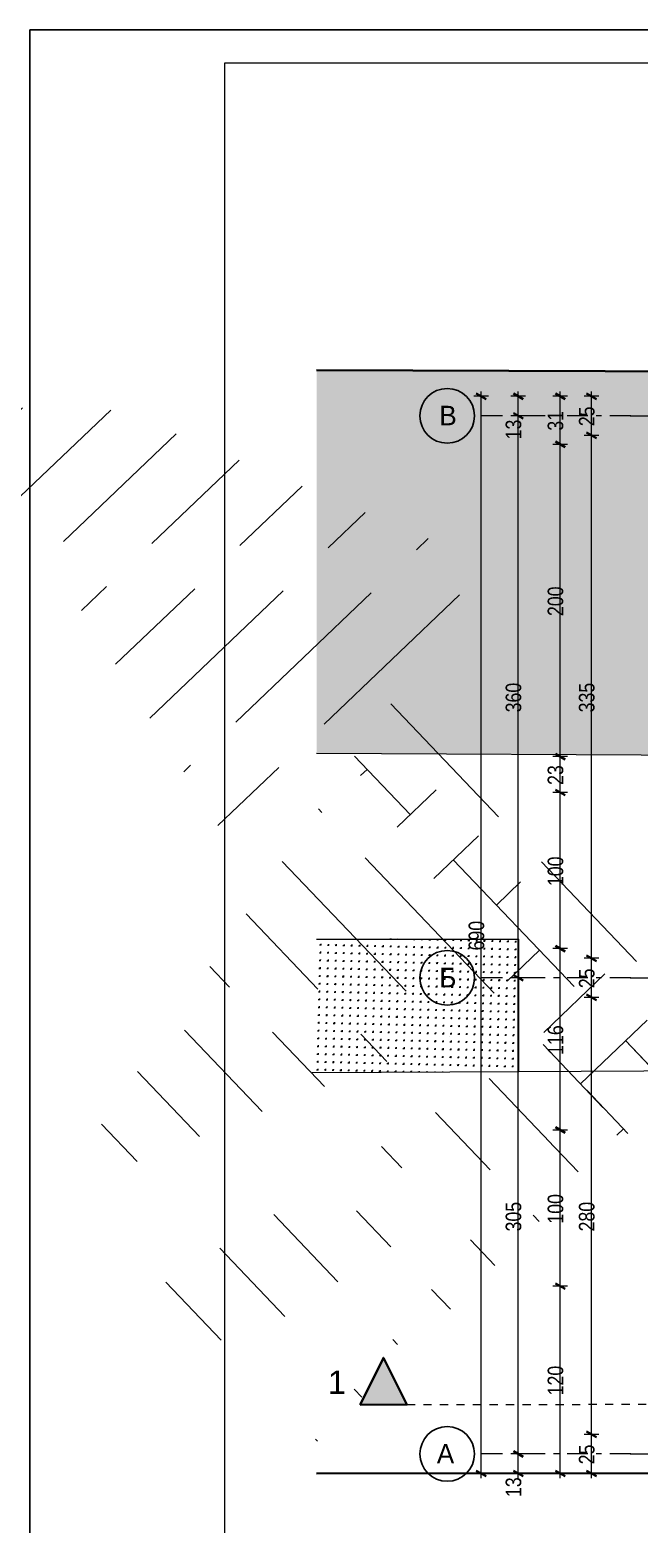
# Model space of a CAD drawing. Extents: x 1230 to 300706, y -1407 to 36108.
# Drawn here: x 56767 to 60671, y 7504 to 17075 of the extents above; entities that cross this region are included whole.
import ezdxf

# ---------------------------------------------------------------- set-up
doc = ezdxf.new("R2010")
doc.units = 0
doc.header["$LTSCALE"] = 5
doc.header["$MEASUREMENT"] = 0
doc.linetypes.add('- Двойно прекъснати линии', pattern=[1093.61107349396, 529.166650772095, -211.666655540466, 141.11111164093, -211.666655540469])
doc.linetypes.add('- Прекъснати линия', pattern=[423.33333333324, 211.66666666662, -211.66666666662])
for name, color, linetype, lineweight in [('1', 255, 'Continuous', 13), ('25', 9, 'Continuous', 35), ('46', 9, 'Continuous', 35), ('7', 7, 'Continuous', 25), ('85', 254, 'Continuous', 20), ('dimenzija', 7, 'Continuous', 13), ('hetch_zelenilo', 72, 'Continuous', 5), ('U-3.2 LINIJA NA PARCELA', 82, 'Continuous', 50), ('U-5.2 ELEMENTI NA SOOBRAKAJNICA', 7, 'Continuous', 9)]:
    doc.layers.add(name, color=color, linetype=linetype, lineweight=lineweight)
for name, color, linetype in [('4 _ - Фрагмент - Чертежи.2D Elements', 7, 'Continuous'), ('7 _ - Основни елементи.2D Elements', 7, 'Continuous'), ('hech plo~nici', 253, 'Continuous')]:
    doc.layers.add(name, color=color, linetype=linetype)
doc.layers.add('45', color=7, linetype='Continuous', lineweight=35, true_color=0x404040)
doc.styles.add('GENERATED_STYLE_3', font='GOTHIC.TTF')
doc.styles.add('GENERATED_STYLE_6', font='Cambria Math.ttf')
pattern_1 = [(90, (0, 0), (-0.03535533905, 0.03535533905), [0.009375000000000001, -0.06133567815]), (45, (0, 0), (-0.03535533905932738, 0.03535533905932738), [0.009375000000000001, -0.040625]), (135, (0, 0), (-0.03535533905932738, -0.03535533905932738), [0.009375000000000001, -0.040625])]

# ---------------------------------------------------------------- blocks, each defined once
blk = doc.blocks.new('A$C7bff3a25')
at = {"layer": 'hech plo~nici'}
h = blk.add_hatch(dxfattribs=at)
h.set_pattern_fill('AR-HBONE', color=256, scale=0.1, angle=45.00000000000001)
h.set_pattern_definition([(90, (-7616202.040000002, -4641434.938929104), (-0.4000000000000001, 0.4000000000000001), [1.2, -0.4]), (180, (-7616202.040000002, -4641434.538929104), (-0.3999999999999999, 0.4), [1.199999999999998, -0.4])])
h.paths.add_polyline_path([(20.28641710244119, 27.12959194462746), (19.69949446246023, 26.51465495582674), (20.49119060393422, 25.76854571513832), (20.57233973033726, 25.69115949142725), (21.15421470534054, 26.30132812447845)])
h.paths.add_polyline_path([(20.14526487314891, 28.86170581240404), (19.32775921375759, 28.00443822636799), (21.06634797435254, 26.3659596843645), (21.14749710075556, 26.28857346065343), (21.95527336280793, 27.13562782574444)])
at = {"layer": 'hetch_zelenilo', "true_color": 0xcaeb98, "transparency": 33554526}
h = blk.add_hatch(dxfattribs=at)
h.set_pattern_fill('GRASS', color=71, scale=0.05)
h.set_pattern_definition(pattern_1)
h.paths.add_polyline_path([(21.86305163995901, 30.66304247349134), (20.16804016984167, 28.88558885638401), (21.96697727311399, 27.15367097780111), (23.66412733029573, 28.93334491830321)])
h = blk.add_hatch(dxfattribs=at)
h.set_pattern_fill('GRASS', color=71, scale=0.05)
h.set_pattern_definition(pattern_1)
h.paths.add_polyline_path([(19.34779761417841, 28.02545125662593), (18.75880572178474, 27.40781191433312), (19.69949446246023, 26.51465495582674), (20.28973166085778, 27.12642838619652)])
at = {"color": 5, "linetype": 'Continuous', "lineweight": 70, "const_width": 0.002335619738710761, "flags": 128}
blk.add_lwpolyline([(30.37206815359039, 12.78929443563753), (16.98470876218007, 25.54742623934391)], dxfattribs=at)
at = {"layer": 'U-3.2 LINIJA NA PARCELA', "color": 84, "linetype": 'Continuous', "lineweight": 35, "true_color": 0x2aa800}
for points in [[(35.20129456269238, 17.85340526911451), (21.86305164006619, 30.66304247360378)], [(16.98470876218005, 25.54742623934393), (30.37206815359039, 12.78929443563753)]]:
    blk.add_lwpolyline(points, dxfattribs=at)
at = {"layer": 'U-5.2 ELEMENTI NA SOOBRAKAJNICA', "linetype": 'Continuous'}
for points in [[(23.55427381675689, 28.81814977992327), (21.96697727311399, 27.15367097780111), (20.16804016984168, 28.885588856384)], [(19.34779761405597, 28.02545125649751), (20.28641710244119, 27.12959194462746)], [(19.69992814678693, 26.51515493635092), (18.73731472817174, 27.42434515225244)], [(20.57231890223921, 25.69118019845337), (19.69992814678693, 26.51515493635092), (20.28641710244119, 27.12959194462746)]]:
    blk.add_lwpolyline(points, dxfattribs=at)

msp = doc.modelspace()

# ---------------------------------------------------------------- hatches: boundary and pattern name
at = {"layer": '25', "linetype": 'Continuous', "lineweight": 35}
msp.add_hatch(color=256, dxfattribs=at).paths.add_polyline_path([(58882.74521470512, 8268.995350342075), (59182.74485917898, 8269.457211327372), (59032.28317595675, 8569.225925308572)])

# ---------------------------------------------------------------- linework, layer by layer
at = {"layer": '1', "linetype": '- Двойно прекъснати линии', "lineweight": 13, "ltscale": 0.05}
for p, q in [((60616.37940880185, 14603.14524373741), (59616.37951015192, 14603.14522816017)), ((60616.3793526854, 14603.14522816017), (75301.86588614233, 14603.14522816017)), ((60616.37940880185, 11003.14524373739), (59616.37951015192, 11003.1452415222)), ((60616.3793526854, 11003.1452415222), (75301.86588614233, 11003.1452415222)), ((60616.37940880185, 7953.145243737119), (59616.37951015192, 7953.145375846681)), ((60616.3793526854, 7953.145375846681), (75301.86588614233, 7953.145375846681))]:
    msp.add_line(p, q, dxfattribs=at)
at = {"layer": '1', "linetype": '- Двойно прекъснати линии', "lineweight": 13}
for p in [(60616.37940880185, 14603.14524373741), (60616.37940880185, 14603.14524373741), (60616.37940880185, 11003.14524373739), (60616.37940880185, 11003.14524373739), (60616.37940880185, 7953.145243737119), (60616.37940880185, 7953.145243737119)]:
    msp.add_point(p, dxfattribs=at)
at = {"layer": '25', "linetype": 'Continuous', "lineweight": 35, "flags": 128}
msp.add_lwpolyline([(58882.74521470512, 8268.995350342075), (59182.74485917898, 8269.457211327372), (59032.28317595675, 8569.225925308572)], close=True, dxfattribs=at)
at = {"layer": '4 _ - Фрагмент - Чертежи.2D Elements', "linetype": 'Continuous', "lineweight": 25, "ltscale": 0.01}
for points in [[(56766.94446962338, 17075.35733892706), (56766.94446962338, 2225.359110415665)], [(77766.94196448798, 17075.35733892699), (56766.94446962338, 17075.35733892706)]]:
    msp.add_lwpolyline(points, dxfattribs=at)
at = {"layer": '45', "linetype": 'Continuous', "lineweight": 35}
for p, q in [((59690.39503296656, 14710.103065109), (59627.89488713144, 14746.18742103439)), ((59927.65115383518, 14710.103065109), (59865.15100800006, 14746.18742103439)), ((60196.87567488896, 14710.103065109), (60134.37580581257, 14746.18742103439)), ((60397.05442953123, 14710.103065109), (60334.55428369611, 14746.18742103439)), ((59865.15100800006, 14621.18740612286), (59927.65115383518, 14585.10305019747)), ((60334.55428369611, 14496.18739121134), (60397.05442953123, 14460.10303528595)), ((60134.37580581257, 14438.15413117821), (60196.87567488896, 14402.06977525282)), ((60134.37580581257, 12438.15416935253), (60196.87567488896, 12402.06981342714)), ((60134.37580581257, 12208.3719178199), (60196.87567488896, 12172.28756189451)), ((60134.37580581257, 11208.37207528642), (60196.87567488896, 11172.28771936103)), ((60334.55428369611, 11146.18743439642), (60397.05442953123, 11110.10307847103)), ((59865.15100800006, 11021.18741948489), (59927.65115383518, 10985.1030635595)), ((60334.55428369611, 10896.18740457337), (60397.05442953123, 10860.10304864797)), ((60134.37580581257, 10046.18746923023), (60196.87567488896, 10010.10311330484)), ((60134.37580581257, 9046.187349938025), (60196.87567488896, 9010.102994012634)), ((60334.55428369611, 8096.187568720901), (60397.05442953123, 8060.102936036787)), ((59865.15100800006, 7971.187553809376), (59927.65115383518, 7935.102921125261)), ((59627.89488713144, 7846.187538897851), (59690.39503296656, 7810.103182972459)), ((59865.15100800006, 7846.187538897851), (59927.65115383518, 7810.103182972459)), ((60134.37580581257, 7846.187538897851), (60196.87567488896, 7810.103182972459)), ((60334.55428369611, 7846.187538897851), (60397.05442953123, 7810.103182972459))]:
    msp.add_line(p, q, dxfattribs=at)
at = {"layer": '7', "linetype": 'Continuous', "lineweight": 25}
for centre in [(59441.37940880182, 14603.14524373741), (59441.37940880182, 11003.14524373739), (59441.37940880182, 7953.14524373712)]:
    msp.add_circle(centre, 175.0000000000051, dxfattribs=at)
at = {"layer": '7 _ - Основни елементи.2D Elements', "linetype": 'Continuous', "lineweight": 20, "ltscale": 0.2, "flags": 128}
msp.add_lwpolyline([(58016.94432050818, 16863.45736420508), (77514.2753279625, 16863.45736420508), (77514.2753279625, 2440.95908469625), (58016.94432050818, 2440.95908469625)], close=True, dxfattribs=at)
at = {"layer": '85', "linetype": 'Continuous', "lineweight": 20, "ltscale": 0.05}
for p, q in [((59659.14482166964, 14728.14524307169), (59659.14482166964, 14758.70770894)), ((59896.40094253825, 14728.14524307169), (59896.40094253825, 14758.70770894)), ((60165.62574035076, 14728.14524307169), (60165.62574035076, 14758.70770894)), ((60365.80449499303, 14728.14524307169), (60365.80449499303, 14758.70770894)), ((59706.02000023566, 14728.14524307169), (59612.26991986233, 14728.14524307169)), ((59659.14482166964, 7828.145360935155), (59659.14482166964, 14728.14524307169)), ((59943.27612110428, 14728.14524307169), (59849.52604073095, 14728.14524307169)), ((59896.40094253825, 14603.14522816017), (59896.40094253825, 14728.14524307169)), ((60212.50064215806, 14728.14524307169), (60118.75083854346, 14728.14524307169)), ((60165.62574035076, 14420.11195321551), (60165.62574035076, 14728.14524307169)), ((60412.67939680033, 14728.14524307169), (60318.92931642701, 14728.14524307169)), ((60365.80449499303, 14478.14521324864), (60365.80449499303, 14728.14524307169)), ((59943.27612110428, 14603.14522816017), (59849.52604073095, 14603.14522816017)), ((59896.40094253825, 11003.1452415222), (59896.40094253825, 14603.14522816017)), ((60412.67939680033, 14478.14521324864), (60318.92931642701, 14478.14521324864)), ((60365.80449499303, 11128.14525643372), (60365.80449499303, 14478.14521324864)), ((60212.50064215806, 14420.11195321551), (60118.75083854346, 14420.11195321551)), ((60165.62574035076, 12420.11199138983), (60165.62574035076, 14420.11195321551)), ((60212.50064215806, 12420.11199138983), (60118.75083854346, 12420.11199138983)), ((60165.62574035076, 12190.3297398572), (60165.62574035076, 12420.11199138983)), ((60212.50064215806, 12190.3297398572), (60118.75083854346, 12190.3297398572)), ((60165.62574035076, 11190.32989732372), (60165.62574035076, 12190.3297398572)), ((60212.50064215806, 11190.32989732372), (60118.75083854346, 11190.32989732372)), ((60165.62574035076, 10028.14529126753), (60165.62574035076, 11190.32989732372)), ((60412.67939680033, 11128.14525643372), (60318.92931642701, 11128.14525643372)), ((60365.80449499303, 10878.14522661067), (60365.80449499303, 11128.14525643372)), ((59943.27612110428, 11003.1452415222), (59849.52604073095, 11003.1452415222)), ((59896.40094253825, 7953.145375846681), (59896.40094253825, 11003.1452415222)), ((60412.67939680033, 10878.14522661067), (60318.92931642701, 10878.14522661067)), ((60365.80449499303, 8078.145113999482), (60365.80449499303, 10878.14522661067)), ((60212.50064215806, 10028.14529126753), (60118.75083854346, 10028.14529126753)), ((60165.62574035076, 9028.14517197533), (60165.62574035076, 10028.14529126753)), ((60212.50064215806, 9028.14517197533), (60118.75083854346, 9028.14517197533)), ((60165.62574035076, 7828.145360935155), (60165.62574035076, 9028.14517197533)), ((60412.67939680033, 8078.145113999482), (60318.92931642701, 8078.145113999482)), ((60365.80449499303, 7828.145360935155), (60365.80449499303, 8078.145113999482)), ((59943.27612110428, 7953.145375846681), (59849.52604073095, 7953.145375846681)), ((59896.40094253825, 7828.145360935155), (59896.40094253825, 7953.145375846681)), ((59706.02000023566, 7828.145360935155), (59612.26991986233, 7828.145360935155)), ((59659.14482166964, 7797.582618308129), (59659.14482166964, 7828.145360935155)), ((59943.27612110428, 7828.145360935155), (59849.52604073095, 7828.145360935155)), ((59896.40094253825, 7797.582618308129), (59896.40094253825, 7828.145360935155)), ((60212.50064215806, 7828.145360935155), (60118.75083854346, 7828.145360935155)), ((60165.62574035076, 7797.582618308129), (60165.62574035076, 7828.145360935155)), ((60412.67939680033, 7828.145360935155), (60318.92931642701, 7828.145360935155)), ((60365.80449499303, 7797.582618308129), (60365.80449499303, 7828.145360935155))]:
    msp.add_line(p, q, dxfattribs=at)
at = {"layer": '85', "linetype": '- Прекъснати линия', "lineweight": 20, "ltscale": 0.05}
msp.add_line((59182.74480867741, 8269.457349407638), (76386.36846981109, 8295.942882515765), dxfattribs=at)

# ---------------------------------------------------------------- block references
at = {"layer": 'dimenzija', "ltscale": 50, "xscale": 1000, "yscale": 1000, "zscale": 1000, "rotation": 43.63995756689516}
msp.add_blockref('A$C7bff3a25', (63943.08646070009, -22382.66328038811), dxfattribs=at)

# ---------------------------------------------------------------- texts
at = {"layer": '1', "linetype": 'Continuous', "lineweight": 13, "char_height": 125.0000000000036, "attachment_point": 1, "style": 'GENERATED_STYLE_6'}
for s, insert in [('\\A1;{\\pql;\\pt0;\\fCentury Gothic|b0|i0|c0|p34;В}', (59390.79115880182, 14667.43936138447)), ('\\A1;{\\pql;\\pt0;\\fCentury Gothic|b0|i0|c0|p34;Б}', (59390.79115880182, 11067.43936138445)), ('\\A1;{\\pql;\\pt0;\\fCentury Gothic|b0|i0|c0|p34;А}', (59374.90865880181, 8017.43936138418))]:
    msp.add_mtext(s, dxfattribs=dict(at, insert=insert))
at = {"layer": '25', "linetype": 'Continuous', "lineweight": 35, "insert": (58792.63975280787, 8337.428353640254), "char_height": 150.0000000000044, "attachment_point": 9, "rotation": 0.08820898544256396, "style": 'GENERATED_STYLE_3'}
msp.add_mtext('\\A1;{\\pqr;\\pt0;\\fArial|b0|i0|c0|p34;1}', dxfattribs=at)
at = {"layer": '46', "linetype": 'Continuous', "lineweight": 35, "char_height": 100.0000000000029, "attachment_point": 7, "rotation": 90, "style": 'GENERATED_STYLE_6'}
for s, insert in [('\\A1;{\\W0.850000x;\\pql;\\fCentury Gothic|b0|i0|c0|p34;25}', (60386.58083177189, 14536.74498926706)), ('\\A1;{\\W0.850000x;\\pql;\\fCentury Gothic|b0|i0|c0|p34;13}', (59917.17749783779, 14452.28224145478)), ('\\A1;{\\W0.850000x;\\pql;\\fCentury Gothic|b0|i0|c0|p34;31}', (60186.40224762153, 14507.72835040209)), ('\\A1;{\\W0.850000x;\\pql;\\fCentury Gothic|b0|i0|c0|p34;200}', (60186.40224762153, 13320.51171749757)), ('\\A1;{\\W0.850000x;\\pql;\\fCentury Gothic|b0|i0|c0|p34;360}', (59917.17749783779, 12703.54499522751)), ('\\A1;{\\W0.850000x;\\pql;\\fCentury Gothic|b0|i0|c0|p34;335}', (60386.58083177189, 12703.54499522751)), ('\\A1;{\\W0.850000x;\\pql;\\fCentury Gothic|b0|i0|c0|p34;23}', (60186.40224762153, 12238.82062249416)), ('\\A1;{\\W0.850000x;\\pql;\\fCentury Gothic|b0|i0|c0|p34;100}', (60186.40224762153, 11590.7295394117)), ('\\A1;{\\W0.850000x;\\pql;\\fCentury Gothic|b0|i0|c0|p34;690}', (59679.92139149744, 11178.54499522737)), ('\\A1;{\\W0.850000x;\\pql;\\fCentury Gothic|b0|i0|c0|p34;25}', (60386.58083177189, 10936.74498926704)), ('\\A1;{\\W0.850000x;\\pql;\\fCentury Gothic|b0|i0|c0|p34;116}', (60186.40224762153, 10509.63726731951)), ('\\A1;{\\W0.850000x;\\pql;\\fCentury Gothic|b0|i0|c0|p34;100}', (60186.40224762153, 9428.544995227325)), ('\\A1;{\\W0.850000x;\\pql;\\fCentury Gothic|b0|i0|c0|p34;305}', (59917.17749783779, 9378.544995227368)), ('\\A1;{\\W0.850000x;\\pql;\\fCentury Gothic|b0|i0|c0|p34;280}', (60386.58083177189, 9378.544995227368)), ('\\A1;{\\W0.850000x;\\pql;\\fCentury Gothic|b0|i0|c0|p34;120}', (60186.40224762153, 8328.54499522727)), ('\\A1;{\\W0.850000x;\\pql;\\fCentury Gothic|b0|i0|c0|p34;25}', (60386.58083177189, 7886.744989266769)), ('\\A1;{\\W0.850000x;\\pql;\\fCentury Gothic|b0|i0|c0|p34;13}', (59917.17749783779, 7677.282241454493))]:
    msp.add_mtext(s, dxfattribs=dict(at, insert=insert))

doc.saveas('drawing.dxf')
